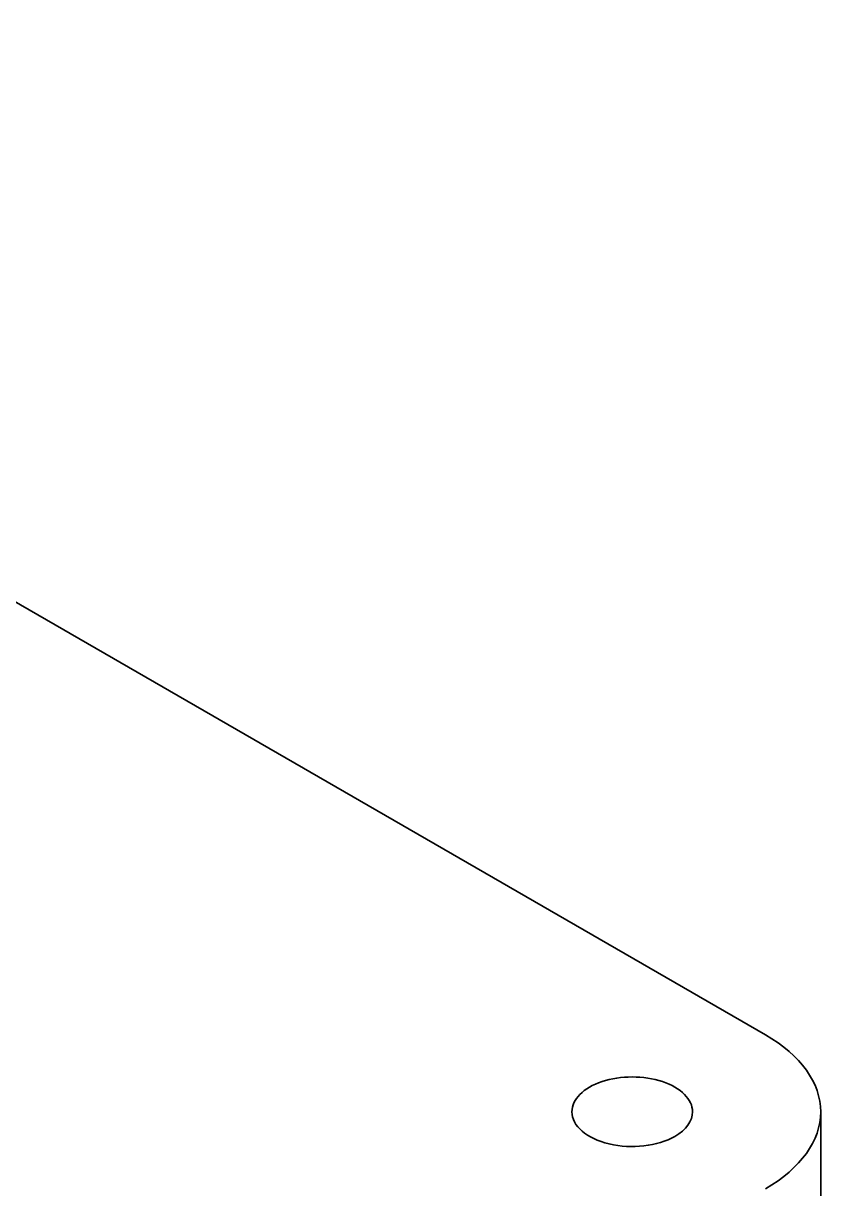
# Model space of a CAD drawing. Extents: x -131 to 1002, y -402 to 783.
# Drawn here: x 744.22 to 765.37, y 591.71 to 622.64 of the extents above; entities that cross this region are included whole.
import ezdxf

# ---------------------------------------------------------------- set-up
doc = ezdxf.new("R2010")
doc.units = 0

msp = doc.modelspace()

# ---------------------------------------------------------------- linework, layer by layer
at = {"color": 7, "lineweight": 35}
msp.add_line((763.909, 595.794), (717.41, 622.64), dxfattribs=at)
at = {"color": 7, "lineweight": 35, "ltscale": 0.061237}
msp.add_line((765.374, 591.303), (765.374, 593.753), dxfattribs=at)
at = {"color": 7, "lineweight": 35}
for major_axis, start_param, end_param in [((5, 0), 6.283185, 7.068583), ((1.6, 0), 0, 3.141593), ((1.6, 0), 3.141593, 5.497787), ((1.6, 0), 5.497787, 6.283185), ((5, 0), 5.497787, 6.283185)]:
    msp.add_ellipse((760.374, 593.753), major_axis=major_axis, ratio=0.57735, start_param=start_param, end_param=end_param, dxfattribs=at)

doc.saveas('drawing.dxf')
